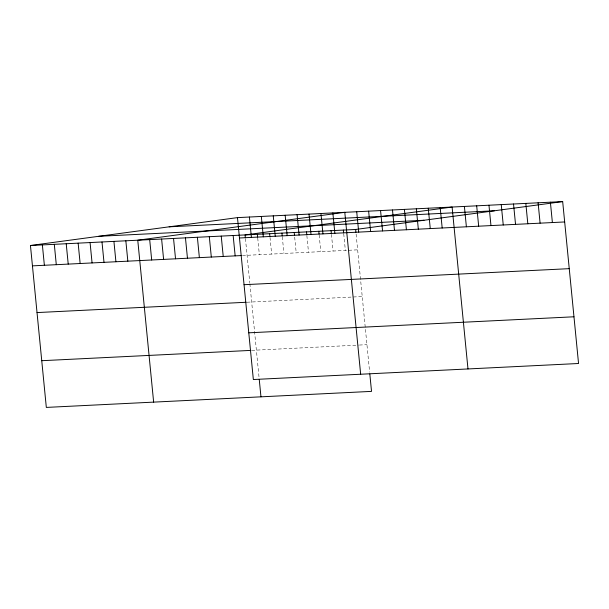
<?xml version="1.0" encoding="UTF-8"?>
<svg xmlns="http://www.w3.org/2000/svg" width="609" height="609" viewBox="0 0 609 609"><rect width="100%" height="100%" fill="white"/><g stroke="black" fill="none" stroke-linecap="round" stroke-linejoin="round"><path stroke-width="0.46" stroke-dasharray="3.04 2.28" d="M242.489 255.514L357.643 249.835M247.071 302.224L362.226 296.545M251.791 350.35L358.442 345.09M359.386 345.044L366.945 344.671M356.105 234.1L369.64 372.145M343.727 233.78L345.364 250.444M331.441 234.381L333.077 251.045M319.154 234.99L320.791 251.654M306.867 235.592L308.504 252.255M294.68 237.129L296.218 252.864M282.302 236.802L283.931 253.466M270.015 237.411L271.652 254.075M257.729 238.02L259.365 254.684M245.442 238.621L249.774 282.759M249.865 283.68L259.16 378.516"/><path stroke-width="0.91" d="M369.815 373.979L371.528 391.381L46.322 407.413L30.45 245.503L237.472 217.619L562.678 201.587L578.55 363.497L253.352 379.529L237.472 217.619M30.45 245.503L355.648 229.471L562.678 201.587M169.157 226.822L494.356 210.79M98.772 236.3L423.971 220.268M239.474 237.99L564.672 221.95M32.444 265.867L241.575 255.559M244.049 284.7L569.255 268.66M37.027 312.577L246.158 302.27M248.769 332.818L573.967 316.787M41.747 360.703L250.87 350.396M550.391 202.196L552.386 222.559M538.105 202.797L540.099 223.168M525.818 203.406L527.813 223.769M513.532 204.007L515.534 224.378M501.245 204.616L503.247 224.98M488.966 205.225L490.961 225.589M476.68 205.827L478.674 226.19M464.393 206.436L466.387 226.799M467.986 368.947L452.106 207.037L245.084 234.922L245.351 237.7M440.185 207.623L442.18 227.994M428.256 208.217L430.259 228.581M416.335 208.803L418.33 229.167M404.414 209.389L406.409 229.753M392.485 209.976L394.487 230.347M380.564 210.569L382.559 230.933M368.635 211.156L370.637 231.519M356.714 211.742L358.709 232.105M355.648 229.471L355.922 232.242M360.665 374.238L344.793 212.328L137.763 240.212L153.643 402.123M343.362 230.073L343.636 232.851M332.864 212.914L334.866 233.285M331.075 230.682L331.349 233.46M320.943 213.508L322.937 233.871M318.796 231.283L319.063 234.062M309.022 214.094L311.016 234.457M306.51 231.892L306.784 234.671M297.093 214.68L299.095 235.051M294.223 232.493L294.497 235.272M285.172 215.266L287.166 235.637M281.937 233.102L282.211 235.881M273.251 215.86L275.245 236.223M269.65 233.711L269.924 236.482M261.322 216.446L263.324 236.81M257.363 234.313L257.637 237.091M249.401 217.032L251.395 237.396M259.251 379.43L260.957 396.832M233.156 235.508L235.158 255.871M221.234 236.094L223.229 256.465M209.313 236.68L211.308 257.051M197.385 237.274L199.379 257.637M185.463 237.86L187.458 258.224M173.535 238.446L175.537 258.81M161.613 239.032L163.608 259.404M149.692 239.626L151.687 259.99M125.842 240.799L127.837 261.162M113.921 241.385L115.916 261.756M101.992 241.971L103.994 262.342M90.071 242.565L92.066 262.928M78.142 243.151L80.144 263.514M66.221 243.737L68.216 264.108M54.3 244.323L56.294 264.694M42.371 244.917L44.373 265.28"/></g></svg>
